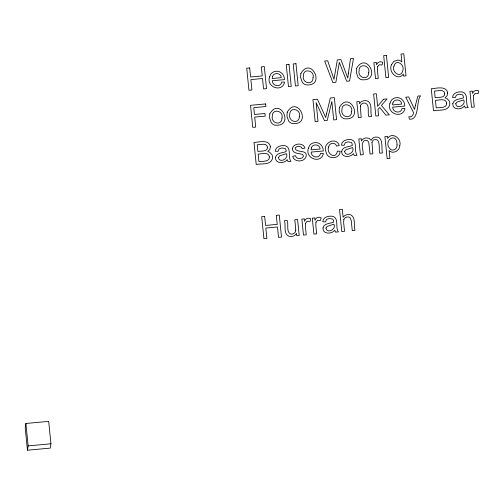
<?xml version="1.0" encoding="UTF-8"?>
<svg xmlns="http://www.w3.org/2000/svg" width="504" height="504" viewBox="0 0 504 504"><rect width="100%" height="100%" fill="white"/><g stroke="black" fill="none" stroke-linecap="round" stroke-linejoin="round"><path stroke-width="0.76" d="M25.887 423.473L25.2 427.795L27.462 450.204L50.261 448.113L50.942 443.791L48.686 421.382L25.887 423.473L28.142 445.889L27.462 450.204M28.142 445.889L50.942 443.791M269.426 156.838C269.722 162.25 262.212 161.034 258.924 161.627L258.155 154.048C261.576 154.048 268.55 151.578 269.426 156.838M446.701 103.106C446.991 108.524 439.482 107.302 436.193 107.894L435.431 100.321C438.845 100.315 445.82 97.845 446.701 103.106M275.543 157.343C274.907 163.832 284.344 163.844 287.274 159.661L288.023 161.576L290.896 161.311C287.563 156.908 291.74 148.05 285.522 145.82C281.516 144.982 275.537 146.28 275.266 151.232L277.994 151.345L279.122 148.856L281.925 147.924L285.151 148.554L285.831 149.417L286.222 151.515C282.681 153.21 276.57 152.485 275.543 157.343M292.49 148.296C291.986 153.714 298.91 153.342 302.45 154.35L303.408 155.723L303.269 156.7C301.625 159.623 296.05 159.251 295.388 155.667L292.711 156.341C294.015 162.616 304.492 162.288 306.136 156.505C307.774 148.907 295.489 153.506 295.218 147.981C296.749 145.706 301.468 145.662 302.217 148.686L304.87 148.075C303.628 142.443 293.706 142.934 292.49 148.296M323.033 227.903C322.39 234.392 331.834 234.404 334.763 230.215L335.513 232.136L338.386 231.871C335.053 227.468 339.23 218.61 333.012 216.374C329.005 215.536 323.026 216.84 322.755 221.792L325.483 221.905L326.611 219.41L329.414 218.478L332.64 219.108L333.314 219.977L333.711 222.075C330.17 223.77 324.059 223.039 323.033 227.903M341.693 151.269C341.05 157.758 350.494 157.777 353.424 153.588L354.173 155.509L357.046 155.245C353.714 150.835 357.89 141.983 351.672 139.747C347.666 138.909 341.687 140.207 341.416 145.165L344.144 145.278L345.271 142.783L348.075 141.851L351.301 142.481L351.981 143.344L352.372 145.448C348.831 147.137 342.72 146.412 341.693 151.269M452.812 103.616C452.176 110.099 461.62 110.118 464.549 105.928L465.299 107.85L468.172 107.585C464.839 103.181 469.016 94.324 462.798 92.087C458.791 91.249 452.812 92.553 452.542 97.505L455.269 97.618L456.397 95.124L459.194 94.191L462.426 94.821L463.1 95.691L463.497 97.789C459.95 99.483 453.846 98.752 452.812 103.616M371.977 142.361L372.84 153.789L370.094 154.048L368.72 142.109L367.145 140.433A4.026 3.95 9 0 0 363.718 141.126C360.404 144.768 363.642 150.425 363.195 154.678L360.442 154.93L358.829 138.965L361.292 138.739L361.519 140.981L362.307 139.841A5.733 5.632 9 0 1 366.181 137.926L369.212 138.392L371.051 140.301L371.965 138.984A5.588 5.487 9 0 1 375.782 137.05C383.884 136.471 381.188 148.447 382.448 152.914L379.707 153.159C378.428 149.795 381.276 137.384 373.867 139.873A3.572 3.503 9 0 0 371.977 142.361M267.517 147.256C267.649 152.095 260.833 150.772 257.897 151.446L257.223 144.787C260.348 144.9 266.774 142.374 267.517 147.256M444.793 93.53C444.925 98.368 438.108 97.039 435.166 97.719L434.498 91.06C437.617 91.167 444.049 88.641 444.793 93.53M270.402 146.645L269.892 149.373L267.744 151.603L269.621 152.233L272.047 154.785A6.596 6.476 9 0 1 272.128 159.497C269.483 165.425 261.141 163.239 256.215 164.499L253.997 142.462C259.024 142.204 269.016 139.054 270.402 146.645M278.473 157.45C279.109 163.617 289.183 158.861 286.436 153.638L279.695 155.837L278.473 157.45M325.962 228.01C326.598 234.171 336.672 229.421 333.925 224.192L327.184 226.391L325.962 228.01M344.623 151.376C345.259 157.544 355.333 152.788 352.586 147.565L345.845 149.764L344.623 151.376M447.678 92.912L447.168 95.647L445.013 97.877L446.897 98.507L449.322 101.052A6.596 6.476 9 0 1 449.398 105.764C446.758 111.699 438.417 109.507 433.49 110.767L431.266 88.729C436.294 88.477 446.286 85.321 447.678 92.912M455.748 103.717C456.385 109.885 466.458 105.134 463.712 99.905L456.971 102.104L455.748 103.717M393.989 66.125C391.306 72.11 400.737 78.668 402.671 70.944C405.43 64.877 395.804 58.231 393.989 66.125M397.064 144.887C397.171 147.225 395.69 149.839 393.177 150.047A3.774 3.704 9 0 1 390.688 149.436C381.585 141.643 397.032 130.385 397.064 144.887M328.595 147.011C326.056 153.537 335.897 160.203 337.371 151.143L340.118 151.244C340.257 159.39 327.058 159.925 326.044 151.994C321.93 143.079 336.029 136.03 339.274 145.492L336.641 146.147C335.626 141.769 328.885 142.796 328.595 147.011M281.982 118.012C281.919 126.328 270.635 123.467 272.311 116.059C272.11 108.058 283.985 110.754 281.982 118.012M299.401 116.411C299.338 124.727 288.049 121.867 289.731 114.458C289.529 106.464 301.405 109.154 299.401 116.411M313.06 77.698C312.997 86.014 301.707 83.16 303.389 75.745C303.188 67.75 315.063 70.44 313.06 77.698M351.603 111.623C351.54 119.939 340.257 117.079 341.933 109.664C341.731 101.669 353.606 104.36 351.603 111.623M368.733 72.589C368.67 80.905 357.38 78.044 359.062 70.636C358.861 62.641 370.736 65.331 368.733 72.589M360.341 106.086L361.166 117.407L358.413 117.659L356.8 101.695L359.276 101.468L359.51 103.736C360.914 101.02 364.354 100.063 367.164 100.901C372.947 103.364 369.886 111.831 371.606 116.449L368.852 116.701C367.107 112.839 370.308 104.895 365.11 103.055C363.107 102.822 360.713 103.944 360.341 106.086M272.475 76.589L272.236 78.511L281.301 77.673C281.175 72.771 273.729 72.059 272.475 76.589M311.308 147.943L311.069 149.858L320.141 149.026C320.008 144.125 312.562 143.407 311.308 147.943M392.843 102.999L392.603 104.914L401.675 104.082C401.543 99.181 394.096 98.469 392.843 102.999M305.525 223.266L305.386 226.466L306.23 234.826L303.477 235.078L301.864 219.114L304.347 218.887L304.586 221.306C305.248 218.547 308.353 217.35 310.741 218.812L310.048 221.407L307.125 221.218L305.525 223.266M315.958 222.308L315.813 225.508L316.657 233.869L313.904 234.121L312.297 218.156L314.773 217.93L315.019 220.349C315.68 217.589 318.78 216.392 321.168 217.854L320.475 220.456L317.552 220.267L315.958 222.308M377.559 66.824L377.42 70.018L378.265 78.378L375.511 78.63L373.899 62.666L376.375 62.439L376.62 64.859C377.282 62.105 380.381 60.908 382.775 62.37L382.076 64.966L379.159 64.777L377.559 66.824M473.584 95.464L473.445 98.664L474.289 107.024L471.536 107.276L469.923 91.312L472.406 91.085L472.645 93.505C473.306 90.745 476.412 89.548 478.8 91.01L478.107 93.612L475.184 93.423L473.584 95.464M348.415 73.168L347.779 78.07L340.918 59.566L337.34 59.894L333.976 79.336L327.701 60.776L324.658 61.06L332.829 82.549L335.859 82.272L339.318 62.395L346.702 81.276L349.562 81.012L353.487 58.414L350.501 58.685L348.415 73.168M269.577 76.822C265.797 87.211 282.221 92.988 284.596 82.139L281.717 82.051C280.76 87.79 272.166 86.146 272.305 80.747L284.42 79.632C284.728 74.447 279.695 69.766 274.548 71.562A6.93 6.804 9 0 0 270.887 74.006L269.577 76.822M308.41 148.176C304.63 158.565 321.061 164.342 323.429 153.487L320.55 153.405C319.593 159.138 311.006 157.5 311.144 152.101L323.253 150.986C323.562 145.801 318.534 141.114 313.381 142.916A6.93 6.804 9 0 0 309.721 145.354L308.41 148.176M389.945 103.232C386.165 113.62 402.595 119.398 404.964 108.549L402.085 108.461C401.127 114.2 392.54 112.556 392.679 107.157L404.788 106.042C405.096 100.857 400.069 96.176 394.916 97.971A6.93 6.804 9 0 0 391.255 100.416L389.945 103.232M295.766 230.12C295.867 232.709 293.196 234.543 290.776 234.102C285.844 232.023 288.874 224.387 287.173 220.462L284.42 220.714C286.121 225.326 283.097 233.787 288.88 236.231C291.696 237.151 295.092 236.048 296.497 233.352L296.736 235.696L299.193 235.469L297.587 219.505L294.834 219.757L295.766 230.12M269.785 113.841L269.546 117.76L271.234 122.655A6.861 6.735 9 0 0 274.863 125.15C295.231 127.323 280.067 95.974 269.785 113.841M287.198 112.247L286.959 116.159L288.647 121.055A6.861 6.735 9 0 0 292.282 123.549C312.65 125.723 297.48 94.38 287.198 112.247M300.856 73.534L300.617 77.452L302.305 82.341A6.861 6.735 9 0 0 305.941 84.836C326.309 87.009 311.138 55.667 300.856 73.534M339.4 107.453L339.167 111.371L340.849 116.26A6.861 6.735 9 0 0 344.484 118.761C364.852 120.935 349.681 89.586 339.4 107.453M356.53 68.424L356.296 72.337L357.979 77.232A6.861 6.735 9 0 0 361.614 79.727C381.982 81.9 366.811 50.557 356.53 68.424M343.816 219.587L343.652 222.573L344.534 231.304L341.781 231.563L339.557 209.525L342.31 209.267L343.111 217.18C344.805 214.698 348.214 213.935 350.954 214.95C356.126 217.93 353.411 225.641 355.011 230.347L352.258 230.599L351.238 220.481L350.041 217.608C347.968 216.115 344.654 217.167 343.816 219.587M391.501 64.745C387.891 71.833 398.053 81.743 403.257 74.05L403.465 76.066L406.016 75.833L403.792 53.796L401.058 54.048L401.852 61.954L400.938 61.142A5.431 5.33 9 0 0 397.152 60.171L393.63 61.538L391.501 64.745M415.327 105.714L414.559 109.456L408.7 96.932L405.733 97.203L413.507 112.631C413.375 115.126 411.592 117.59 408.839 116.67L409.399 119.183C419.775 120.362 416.021 100.227 420.613 95.836L417.86 96.088L415.327 105.714M399.823 145.486C399.886 150.671 392.981 154.577 389.113 150.633L389.901 158.401L387.148 158.653L384.917 136.571L387.425 136.345L387.633 138.417C391.98 131.45 401.864 138.505 399.823 145.486M326.523 113.822L325.691 117.463L317.413 99.181L312.946 99.59L315.17 121.628L318.03 121.363L316.134 102.608L324.513 120.771L327.184 120.525L331.84 101.48L333.698 119.927L336.559 119.662L334.335 97.625L330.347 97.997L326.523 113.822M383.5 99.244L377.641 106.338L376.375 93.769L373.621 94.021L375.845 116.059L378.599 115.807L377.956 109.475L379.714 107.465L385.906 115.133L389.302 114.824L381.452 105.412L387.059 98.916L383.5 99.244M249.688 67.939L246.721 68.21L248.944 90.248L251.912 89.977L250.866 79.588L262.515 78.517L263.56 88.906L266.528 88.635L264.304 66.597L261.343 66.868L262.25 75.921L250.601 76.986L249.688 67.939M289 64.329L286.247 64.581L288.471 86.619L291.224 86.367L289 64.329M295.961 63.693L293.208 63.945L295.432 85.982L298.179 85.73L295.961 63.693M386.436 55.39L383.683 55.642L385.906 77.679L388.66 77.427L386.436 55.39M265.652 103.931L250.526 105.323L252.75 127.361L255.717 127.084L254.703 117.073L265.224 116.109L264.965 113.507L254.444 114.471L253.758 107.648L265.91 106.533L265.652 103.931M264.663 216.399L261.696 216.67L263.92 238.707L266.887 238.436L265.835 228.047L277.49 226.976L278.536 237.365L281.503 237.094L279.279 215.057L276.312 215.328L277.225 224.374L265.577 225.446L264.663 216.399"/></g></svg>
